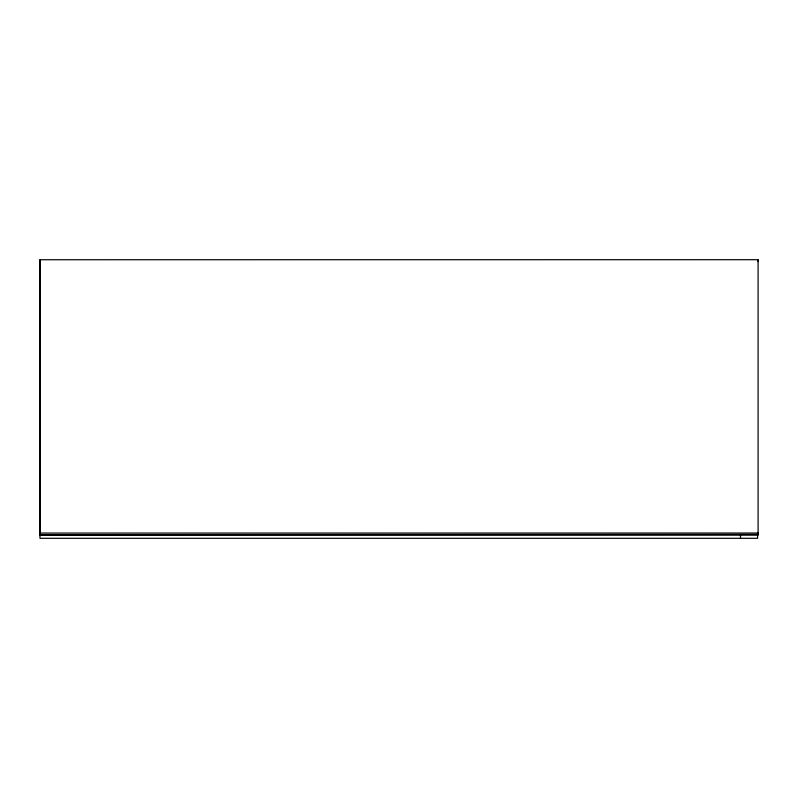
<?xml version="1.0" encoding="UTF-8"?>
<svg xmlns="http://www.w3.org/2000/svg" width="798" height="798" viewBox="0 0 798 798"><rect width="100%" height="100%" fill="white"/><g stroke="black" fill="none" stroke-linecap="round" stroke-linejoin="round"><path stroke-width="1.2" d="M757.591 534.57L757.591 538.301L39.97 538.301L39.96 259.739L758.1 259.699L758.1 261.584M39.96 533.074L758.1 533.034L758.1 534.919L39.97 534.959L39.96 532.745M39.97 263.081L39.9 261.624L39.97 534.63L757.651 534.421M39.97 534.63L757.591 534.63M39.96 259.739L39.97 261.624M758.1 259.699L758.1 534.919M740.504 534.63L740.504 538.301"/></g></svg>
